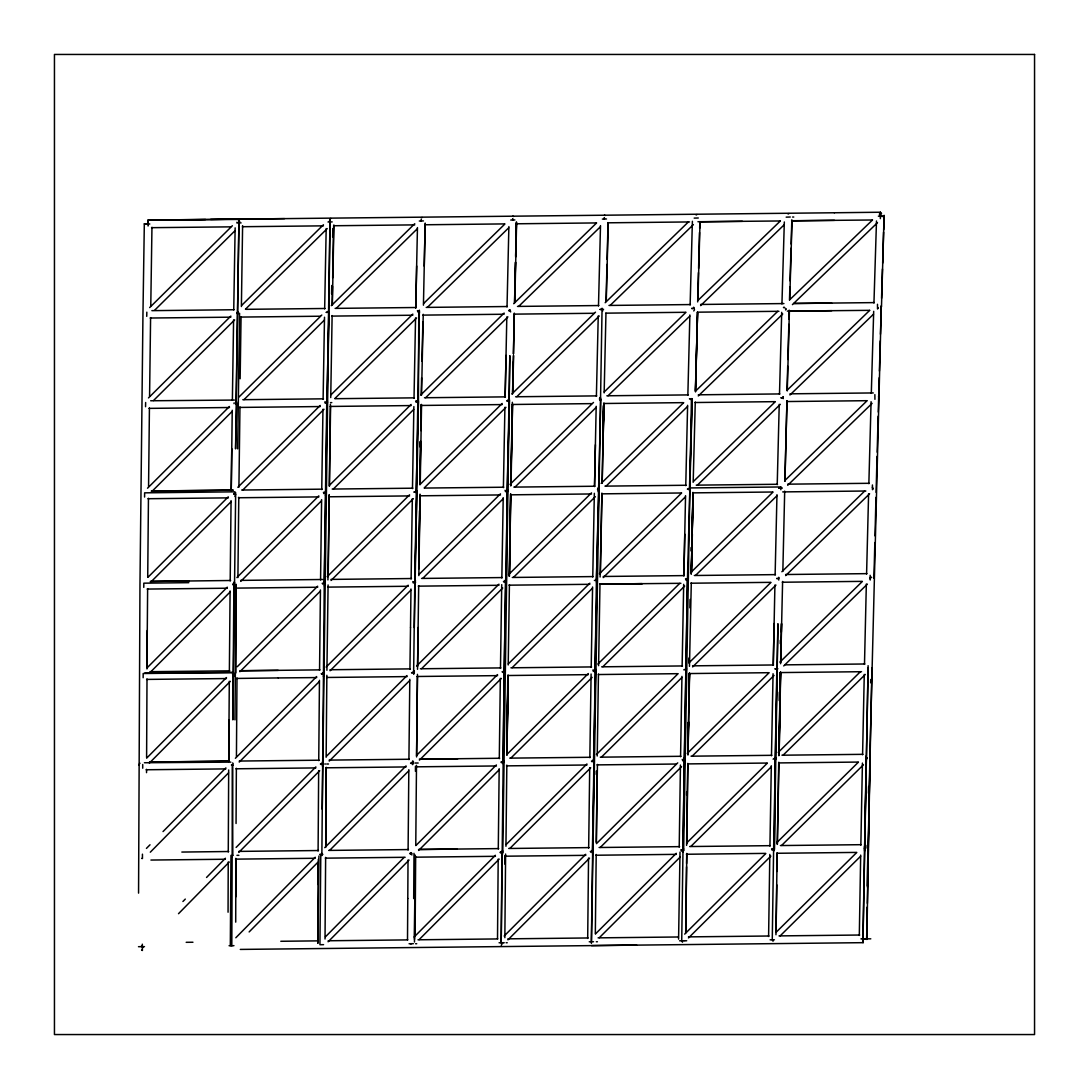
<?xml version="1.0" encoding="UTF-8"?>
<svg xmlns="http://www.w3.org/2000/svg" width="1089" height="1089" viewBox="0 0 1089 1089"><rect width="100%" height="100%" fill="white"/><g stroke="black" fill="none" stroke-linecap="round" stroke-linejoin="round"><path stroke-width="1.5" d="M138.562 893.13L139.964 585.242L142.958 314.19L144.32 223.844L148.431 223.79M142.441 854.171L142.455 858.54L141.693 858.418M233.972 585.12L234.666 584.276L233.25 583.595L233.904 583.173L232.855 719.856L235.66 493.943L233.863 494.011L235.66 493.943L234.952 496.516M142.713 764.505L142.713 768.208M146.539 772.659L146.552 769.31M229.071 945.701L231.807 945.81L232.502 765.118L233.25 764.968L231.426 765.009L232.502 765.118L232.815 855.314L232.08 856.567M235.864 672.934L236.068 584.262L234.965 719.87M235.714 922.138L235.85 858.35L235.728 896.955M321.854 853.368L322.616 854.334L321.868 854.484L324.263 583.309L330.008 219.801L329.423 221.298M502.791 853.83L502.07 853.218L502.778 852.388L509.829 355.64L504.166 671.695L501.212 942.734L501.988 944.177L501.253 945.306M862.964 936.69L863.128 942.666L240.301 949.417M228.064 912.228L228.227 862.012M415.454 771.352L415.467 766.343M864.503 846.344L864.557 851.054M146.607 757.604L147.001 678.978M147.069 667.271L147.274 630.463M228.268 851.966L228.676 769.991M229.058 719.788L228.731 761.619L229.289 681.306M236.054 823.502L236.367 768.289M236.436 756.583L236.994 677.943M317.961 884.459L318.07 862.692M318.328 859.384L317.879 943.333L318.914 856.049M318.655 770.672L318.097 850.985M322.221 809.222L330.008 221.925L332.172 221.911M325.802 845.949L326.278 767.309L325.72 847.378M407.79 898.52L408.021 860.038M414.501 939.399L415.072 855.015M866.272 760.707L866.204 755.997M230.31 945.688L230.963 855.341M325.026 938.99L325.638 857.411M407.504 939.712L407.79 898.507M413.697 898.602L413.997 853.34M414.46 942.012L414.814 898.588M415.113 935.315L415.658 856.417M504.506 581.444L503.486 581.417L504.044 582.071L505.5 580.246L502.995 762.041L503.758 762.041L503.023 763.675M591.409 943.387L602.067 308.228L602.857 310.773M682.926 852.074L683.647 850.427L691.433 398.71L689.473 398.792L690.494 398.833M773.639 851.094L774.361 849.447L777.927 623.738L773.612 849.447L772.264 939.793L773.04 941.236M868.096 665.665L868.164 670.361M146.947 668.945L147.628 588.645M147.723 576.925L148.444 498.299M229.371 671.273L230.092 590.959M236.068 403.597L238.927 221.802L235.564 448.859L236.817 403.597L235.428 402.93L236.054 402.494L236.068 403.597L236.817 402.14M318.737 760.639L319.458 680.326M323.569 944.667L319.935 944.708L320.792 854.375L319.771 854.361L320.384 855.056L320.792 854.375M326.142 757.277L326.863 675.289M408.103 850.005L408.824 769.692M415.767 845.513L416.488 765.349M497.51 938.636L498.19 859.126M501.212 942.734L502.015 851.285L499.96 852.428L501.267 853.136L502.778 852.388L500.967 852.442M505.541 582.996L506.262 581.349L507.025 489.9L506.426 490.363L507.787 491.003L507.066 492.65M504.752 864.067L504.82 855.709M504.847 937.683L505.609 854.021M773.136 759.169L775.123 757.998L774.361 849.447L773.612 849.447L772.986 848.794L773.598 848.345L773.612 849.447L774.361 848.004M870.179 575.319L870.234 580.015M145.64 402.508L145.558 406.701M148.567 486.592L149.424 407.967M230.187 580.913L231.072 500.6M237.906 577.551L238.79 497.251M319.553 670.279L320.438 589.966M326.918 670.266L328.088 584.943M408.919 759.646L409.804 679.332M413.657 674.309L414.392 672.675L413.629 672.675L414.8 582.329L419.374 310.188L417.917 312.012L417.427 310.61M414.296 627.604L418.421 401.637L418.789 310.664M416.57 756.937L417.455 674.336M416.583 755.943L417.468 676.541M498.286 849.012L499.17 768.698M505.936 846.276L506.834 765.104M587.692 938.446L588.536 858.078M591.381 941.754L596.404 580.383L600.76 399.677L599.426 399.064L599.998 397.553L599.998 399.69L600.747 398.234M595.329 933.804L596.2 854.457M597.112 771.475L596.323 842.614L597.425 764.424M691.433 398.71L692.196 398.697L687.472 579.402L684.246 760.081L681.728 940.773L682.504 942.216M775.245 759.986L776.838 668.769L774.851 668.837L775.872 668.877M863.005 940.46L868.096 667.788L868.232 668.7M872.425 484.973L872.493 489.669L873.201 488.539M146.824 312.175L146.729 316.355M149.574 396.26L150.595 317.62M231.78 448.709L231.236 490.54L232.243 410.254M237.674 448.872L239.566 313.237M238.913 487.232L239.961 406.905M320.561 579.933L321.609 499.62M328.197 576.585L329.259 494.597L327.925 579.933M330.375 404.25L329.368 486.238L330.593 405.925M410.512 627.468L410.975 588.986M417.591 666.414L418.693 585.637M499.293 758.665L500.341 678.352M506.984 753.357L507.964 678.066L506.93 745.461M588.659 848.032L589.707 767.718M686.832 843.703L687.826 763.389L686.587 845.377M685.716 932.089L686.56 866.83M686.601 863.482L686.737 853.449M864.612 849.352L868.096 667.788M874.862 394.626L874.93 399.323M148.186 221.843L148.213 220.032L148.077 226.022M409.927 669.299L410.512 627.441M417.523 669.299L418.094 627.536M419.932 484.605L420.517 441.889M420.899 413.466L421.007 404.999M506.93 742.222L507.76 678.638M507.978 676.405L506.93 755.29L508.059 675.003M509.448 576.299L510.7 493.793M596.241 774.415L596.282 771.08M685.702 933.001L686.791 853.762M768.603 936.486L769.814 854.429M860.95 938.881L866.681 939.072L867.103 907.178M867.375 887.045L867.892 848.44L867.389 885.711M867.089 907.722L866.858 939.48L869.852 758.094L881.287 305.805L880.457 334.241M877.475 304.28L877.543 308.977L878.251 307.847M150.772 305.914L151.956 227.288M232.379 400.208L233.59 319.907M240.138 378.754L241.064 316.845M321.745 489.574L322.957 409.273M411.111 578.953L412.323 498.639M418.721 567.519L419.578 510.646M418.843 575.605L420.055 495.291M420.245 483.557L421.538 404.672M500.477 668.319L501.73 584.657M508.209 664.971L509.421 584.657M509.543 573.454L510.115 534.876M510.183 529.839L510.714 494.61M589.843 757.685L591.096 674.023M597.221 756.011L598.446 674.023M679.209 847.051L680.448 765.063M678.583 939.14L679.999 852.129M686.615 795.188L686.669 791.853M775.953 934.743L777.178 852.755M776.049 932.443L776.784 884.84M776.988 871.459L777.26 853.082M868.137 848.44L871.99 667.748M834.31 212.763L880.416 212.232L880.348 218.63M233.74 309.861L235.142 227.873M241.39 306.526L242.602 225.654M323.106 399.227L324.508 317.239M330.729 397.567L332.118 315.579M412.472 488.593L413.874 406.605M419.823 446.789L419.905 441.766M419.959 484.687L420.694 441.195M420.899 430.604L421.334 404.387M418.721 568.975L420.014 494.161M501.838 577.96L503.213 497.646M509.216 576.299L510.618 494.311M591.204 667.326L592.579 587.012M598.582 665.665L599.985 583.677M603.633 405.87L602.149 483.312M680.571 756.692L681.945 676.378M683.647 850.427L682.898 850.427L687.472 579.402L686.887 578.763L686.016 580.11L685.526 578.722M687.69 728.269L687.785 723.246M689.351 673.056L687.949 755.031L689.582 673.043M688.098 751.968L688.616 721.857M688.779 711.825L689.446 673.342L688.779 703.97M691.869 547.44L691.365 572.923L693.04 493.535M769.937 846.058L771.311 765.744M778.717 762.423L777.315 844.397L778.948 762.409M779.193 751.138L780.187 691.869M780.282 687.472L780.527 672.362M859.303 935.424L860.678 855.11M862.978 938.827L866.204 758.135L866.967 758.121L866.204 757.018M324.658 308.881L326.183 228.567M331.587 293.839L331.75 285.481M332.676 236.953L332.839 228.595M332.145 304.988L332.513 286.339M332.676 277.899L333.642 226.349M332.349 305.26L333.874 224.947M414.024 398.247L415.549 317.934M421.525 395.144L423.24 314.313M503.39 487.613L504.915 407.3M512.347 402.304L510.768 485.953L512.551 403.965L511.04 484.278M592.756 576.979L594.349 493.317M600.407 573.644L601.931 493.331M682.122 666.345L683.688 584.357M688.929 658.001L688.82 663.024L770.958 582.424M689.882 607.812L690.045 599.44M690.971 550.911L691.039 547.563M689.46 666.359L691.297 582.697M692.141 534.359L692.958 492.378M771.488 755.712L773.054 673.723M780.269 643.626L780.337 640.278M779.193 700.526L779.343 692.155M780.418 672.076L778.839 755.725L780.514 672.417M779.139 752.376L780.663 672.063M860.855 845.078L862.42 763.09M868.491 793.241L868.614 786.544M868.382 848.44L870.097 758.094M866.681 939.072L867.266 907.899M867.375 903.366L868.423 848.971M324.318 585.882L325.039 584.752L324.263 583.309L326.768 401.514L325.312 403.338L324.794 401.923M415.794 307.86L416.679 266.015M417.455 227.574L415.753 307.888M423.43 305.179L425.146 223.994M505.16 397.226L506.821 316.94M513.45 353.816L514.307 313.115M513.273 362.106L512.66 392.503L513.613 355.545M595.411 444.748L594.526 486.592L596.187 406.306M592.389 853.041L593.124 851.407L592.362 851.407L594.281 761.061L592.892 760.394L593.519 759.959L593.532 761.061L594.281 759.605M603.605 405.87L602.775 444.884L603.66 404.931L602.979 444.911L603.919 402.998L602.176 483.067M685.553 495.672L683.892 575.958L684.777 534.168M688.371 723.014L687.785 751.641L688.398 722.674M688.793 702.813L689.378 674.186M692.046 539.286L693.012 493.535M774.919 585.038L773.258 665.325L774.143 623.534M781.167 640.114L780.731 662.289L782.61 581.458M781.344 632.015L781.507 623.616M862.583 754.731L864.271 674.418M421.212 394.871L421.606 377.815M421.974 361.208L422.886 321.745M424.247 266.179L425.186 223.095M507.025 306.907L508.876 226.594M505.119 397.254L506.045 355.436M512.538 393.959L513.409 355.627M513.45 353.843L514.321 313.904M514.784 302.374L516.594 223.027M596.391 396.273L598.242 315.96M600.107 576.993L601.918 493.331M604.15 392.87L605.96 313.224M685.757 485.64L687.608 405.326M693.176 482.318L695.272 402.018M691.229 574.352L693.026 494.297M775.123 575.006L776.974 494.692M780.595 663.718L781.507 623.725M864.489 664.372L866.34 584.058M414.827 583.963L415.549 582.329L414.8 582.329L416.896 491.983L415.522 491.33L416.134 490.88L416.148 491.983L416.883 490.526M514.539 302.96L515.492 262.435M515.655 255.684L516.445 221.911L515.642 257.031M514.593 302.197L515.519 262.054M593.532 761.061L595.629 670.715L594.254 670.062L594.866 669.612L594.88 670.715L595.629 669.272L594.866 668.592M782.841 571.398L784.693 491.098M416.148 491.983L418.421 401.637L417.06 400.997L417.659 400.534L417.672 401.637L418.421 400.194M411.873 855.001L411.166 852.66L410.376 854.075L409.777 853.395L411.846 853.368L411.098 854.116L410.784 853.408M598.487 305.927L600.502 225.614M594.88 670.715L597.153 580.369L594.39 580.437M606.069 301.231L606.981 264.423M607.118 259.4L608.043 222.592M606.246 301.462L608.22 222.837M687.853 395.293L689.868 314.98M695.517 391.904L697.545 312.393M691.379 572.201L692.345 534.277M777.219 484.659L779.234 404.346M784.883 481.324L786.993 401.038M784.938 481.052L786.952 400.752M866.585 574.026L868.6 493.712M873.95 577.687L874.835 542.553M874.998 535.87L875.964 497.387M876.101 492.364L877.026 456.373M509.489 399.214L508.74 400.67L508.74 399.554L508.155 400.031L509.502 400.657L507.038 491.003L507.787 489.56M597.153 578.926L596.404 580.383L598.868 490.023L597.521 489.397L598.106 487.899L598.106 490.036L598.855 488.58M690.127 304.934L692.386 221.285M695.395 391.373L697.573 312.216L695.449 390.461M697.668 301.925L698.43 272.631M698.58 268.452L699.519 232.474M699.669 228.309L699.846 221.612M700.023 221.857L697.899 300.482L780.377 220.958M779.493 394.3L781.711 312.325M787.02 390.434L787.715 366.19M787.905 359.493L788.858 324.359M788.994 319.349L789.198 310.134M787.265 390.91L789.389 311.263M868.859 483.666L871.077 401.691M870.656 682.817L870.751 679.468M877.176 452.207L878.115 416.229M878.265 412.05L879.191 377.747M781.943 303.954L784.325 221.965M789.484 300.088L789.879 286.706M790.083 280.867L790.995 248.224M791.159 244.059L791.826 219.787M789.729 299.516L792.016 220.876M871.309 393.32L873.691 311.331M879.395 371.05L880.266 340.939M689.391 490.69L692.196 398.697L691.474 400.344M873.95 302.973L876.495 220.985M881.559 298.291L882.444 268.997M882.662 263.157L883.587 232.188M883.696 229.697L884.105 215.459L881.477 306.894M412.677 764.655L413.398 763.021L410.594 763.062L411.901 763.77L413.398 763.021M238.954 219.951L238.287 219.76L239.73 219.406L147.913 220.087L834.392 212.763M234.026 403.651L234.067 402.903M236.966 222.224L236.926 222.973L241.091 222.891M504.193 673.329L504.915 671.695L503.526 671.028L504.153 670.593L504.166 671.695L504.915 670.239M593.559 762.708L594.281 761.061M326.809 404.264L327.53 402.617L326.156 401.964M594.907 672.362L595.629 670.715M684.273 761.728L684.995 760.081M596.432 582.016L597.153 580.369M419.415 312.938L419.374 311.304M508.781 402.304L509.502 400.657M598.147 491.67L598.868 490.023M687.513 581.036L688.234 579.389L687.472 578.286M776.879 670.402L777.6 668.755L776.838 667.652M866.245 759.768L866.967 758.121M510.659 311.958L510.06 309.698L509.162 311.032L508.658 310.392L509.666 310.433M778.771 580.056L778.73 577.306L778.73 578.422M863.128 942.666L863.182 937.983M780.84 489.71L780.799 486.96L689.364 487.94M870.206 579.076L870.165 577.442L871.649 577.429L870.928 577.429M884.295 216.548L878.36 216.18M138.494 946.695L144.483 946.654M321.418 764.042L322.48 762.885L322.48 764.002L320.411 764.029L321.731 764.75L323.242 763.988L321.8 763.294M322.235 673.71L323.27 672.553L323.283 673.655L321.228 673.696L322.535 674.404L324.032 673.642L322.616 672.961M411.601 763.076L412.636 761.919L412.649 763.021L411.982 762.327M322.48 764.002L323.229 762.545L322.467 761.878M234.897 493.943L234.897 492.841L234.244 493.263L234.897 493.943L235.646 492.487M233.917 584.289L232.869 584.344L233.169 585.038L234.666 582.833L233.904 582.166M323.229 583.377L322.221 583.35L322.793 584.017L324.263 582.207L324.263 583.309L323.61 582.629M324.263 583.309L325.012 581.853M323.283 673.655L324.032 672.199M413.629 672.675L413.629 671.573L412.99 671.995L413.629 672.675L414.378 671.219L413.629 670.552M412.649 763.021L413.398 761.565L412.636 760.898M501.975 762.109L500.954 762.082L501.525 762.749L502.995 760.939L502.995 762.041L502.356 761.361M502.995 762.041L503.744 760.585M502.764 850.931L502.015 852.388L501.348 851.693M591.341 851.475L590.32 851.448L590.891 852.115L592.362 850.305L592.362 851.407L591.722 850.727M592.362 851.407L593.11 849.951M238.94 222.905L239.689 221.462L238.94 220.781M238.151 311.794L237.416 313.251L236.789 312.597L238.164 313.251L237.497 314.122M327.517 401.16L326.782 402.617L329.055 312.271L328.293 311.168M325.488 495.536L326.183 492.963L325.42 491.86L323.964 493.671L323.433 492.269M326.183 491.507L325.434 492.963L324.794 492.296M414.16 581.662L414.8 582.329L414.786 581.227L413.33 583.037L412.799 581.635M414.8 582.329L415.549 580.873M504.888 580.696L505.514 581.349L506.262 579.906L505.5 579.225M503.145 671.777L502.124 671.75L502.696 672.417L503.526 671.028M592.511 761.143L591.49 761.116L592.062 761.783L592.892 760.394M686.519 668.292L685.771 669.749L683.769 669.803M684.246 760.081L684.232 758.979L683.62 759.428L684.246 760.081L684.995 758.638L684.232 757.958M682.259 849.76L682.898 850.427L682.885 849.325L681.428 851.149L680.897 849.733M682.898 850.427L683.647 848.984L682.885 848.304M774.538 758.461L775.137 759.115L775.885 757.658M865.251 847.024L864.503 848.481L865.251 848.467M594.254 670.062L593.41 671.437L592.892 670.021M683.62 759.428L682.776 760.803L682.259 759.387M772.986 848.794L772.142 850.169L771.625 848.753M417.06 400.997L416.202 402.358L415.699 400.956M507.773 400.766L506.753 400.738L507.283 401.378L508.155 400.031M688.398 489.165L687.39 489.138L689.364 489.056M321.881 855.586L322.616 854.334M785.564 309.957L786.272 308.827L785.523 309.017M693.761 310.937L694.469 309.807L693.679 307.248L693.693 308.364M233.958 586.862L234.693 585.732M323.324 676.228L324.059 675.098M233.155 677.208L233.89 676.078M322.521 766.574L323.242 763.988M600.134 400.602L600.76 399.677M417.781 402.522L418.421 401.637M685.879 670.62L686.519 669.735L685.158 669.095M416.243 492.854L416.896 491.983M506.045 491.112L505.568 491.724L505.065 490.322M236.817 403.597L236.15 404.455L236.844 405.04M323.338 674.486L324.032 673.642M233.155 675.452L233.876 674.622L232.433 673.928L233.114 673.519L233.114 674.636L233.863 673.179L233.1 672.512L144.878 672.907M182.925 901.501L185.293 899.092M206.542 877.462L225.437 858.241M178.514 913.698L229.275 862.025M146.443 848.399L150.01 844.792M163.037 831.574L225.872 767.895M150.296 852.197L228.527 772.877M235.809 937.765L315.238 857.261M249.136 931.939L317.893 862.257M146.743 758.053L226.485 677.549M149.397 763.049L230.323 681.346M236.109 847.433L315.851 766.915M238.763 852.415L319.69 770.713M325.475 936.785L404.033 857.479M328.129 941.781L409.056 860.079M147.233 667.707L227.288 587.189M149.86 672.716L229.915 592.198M235.387 758.284L316.654 676.555M239.24 762.069L319.295 681.564M324.753 847.65L406.02 765.921M329.79 850.237L408.661 770.93M414.133 937.003L495.386 855.287M419.156 939.603L499.211 859.098M147.886 577.361L228.268 496.843M150.513 582.37L230.895 501.866M237.252 666.727L317.634 586.209M239.879 671.722L320.261 591.232M326.618 756.093L407 675.575M329.246 761.088L409.627 680.598M415.984 845.459L496.366 764.941M418.612 850.455L498.993 769.964M504.153 936.023L585.732 854.307M507.978 939.834L589.557 858.118M147.532 488.212L229.439 406.496M151.344 492.024L232.039 411.519M236.885 577.578L318.805 495.863M240.71 581.39L321.405 500.886M326.128 667.067L408.171 585.229M330.076 670.756L410.771 590.252M416.665 755.262L497.537 674.595M419.442 760.122L501.348 678.42M506.194 844.479L586.903 763.961M510.02 848.29L590.714 767.786M595.56 933.831L676.269 853.327M599.372 937.656L680.081 857.152M148.485 397.921L230.841 316.082M153.481 400.561L234.639 319.907M237.851 487.3L320.207 405.448M242.861 489.927L324.005 409.273M327.217 576.666L409.573 494.814M331.029 580.478L413.371 498.639M416.583 666.032L498.939 584.18M421.593 668.66L502.75 588.006M507.134 754.214L588.305 673.547M510.959 758.026L592.117 677.385M596.432 843.648L677.739 762.858M600.243 847.46L681.537 766.683M684.682 934.117L765.839 853.477M688.493 937.942L770.849 856.117M149.683 307.574L232.365 225.736M154.679 310.215L234.965 230.759M238.981 397.009L321.8 315.048M243.977 399.663L324.413 320.043M329.613 485.122L411.098 404.468M333.425 488.947L413.697 409.491M418.979 574.488L500.464 493.834M422.791 578.313L503.064 498.857M508.345 663.854L589.83 583.2M512.157 667.68L592.43 588.223M596.445 754.473L678.079 673.683M601.441 757.127L681.877 677.508M687.077 842.587L767.364 763.117M690.889 846.412L771.162 766.955M776.375 932.021L856.812 852.415M780.173 935.859L860.609 856.253M241.635 305.41L323.433 224.756M245.433 309.235L327.231 228.595M331.002 394.776L412.799 314.122M334.799 398.601L416.597 317.961M420.368 484.142L502.165 403.488M424.166 487.967L505.963 407.327M508.522 574.693L591.531 492.854M513.532 577.333L595.329 496.693M597.888 664.059L679.699 583.405M602.898 666.699L684.695 586.059M687.254 753.425L769.065 672.771M692.264 756.065L774.061 675.425M776.62 842.791L858.431 762.137M781.63 845.432L863.427 764.791M331.301 305.669L414.759 223.708M336.283 308.337L417.346 228.731M420.667 395.035L504.125 313.074M425.649 397.703L507.896 316.926M510.033 484.401L593.491 402.44M515.015 487.069L596.078 407.463M599.399 573.78L681.66 492.977M603.183 577.606L685.444 496.829M692.618 666.917L775.94 585.092M778.186 752.445L860.324 671.79M783.195 755.099L865.306 674.459M423.675 303.45L504.915 223.98M427.473 307.289L508.686 227.832M511.83 394L595.492 312.162M516.839 396.655L599.263 316.014M601.142 483.421L683.729 402.631M606.124 486.102L687.499 406.496M690.562 572.732L773.013 492.078M695.572 575.387L776.784 495.931M779.928 662.098L862.379 581.444M783.726 665.937L867.375 584.112M513.695 303.708L596.609 222.918M518.677 306.39L600.366 226.784M604.259 391.904L685.975 312.284M608.043 395.756L689.745 316.15M693.625 481.27L775.341 401.65M697.409 485.122L780.309 404.346M781.861 571.752L864.625 491.098M785.645 575.605L869.607 493.766M605.171 302.728L688.398 221.938M610.153 305.41L693.366 224.633M695.748 390.924L777.764 311.304M698.308 395.947L782.732 314M785.115 480.29L867.13 400.67M787.674 485.313L872.098 403.366M700.595 305.614L784.121 224.838M787.401 389.944L869.743 310.324M789.961 394.98L873.487 314.204M789.879 299.598L872.534 219.964M792.411 304.634L877.489 222.687M780.799 486.96L780.799 488.076L782.283 488.063M595.792 579.729L596.391 579.266L596.404 580.383M880.28 213.934L881.055 213.376L880.361 212.518M330.021 218.971L330.811 218.426M421.293 217.991L422.069 217.446M696.157 215.05L696.946 214.519M788.15 214.07L788.94 213.539M863.931 938.813L862.243 938.691M232.066 855.464L232.815 855.314M409.083 943.741L413.371 943.687M142.387 950.016L141.638 950.153L142.387 950.493L142.319 944.19M330.008 221.925L328.02 222.006M231.807 945.81L233.944 945.647M242.479 226.716L323.447 225.845M699.642 221.829L742.385 221.312M791.649 220.849L834.473 220.346M874.317 302.606L793.827 303.477L831.669 303.11M789.008 311.195L831.751 310.678M505.446 396.872L424.479 397.744M421.212 405.448L502.179 404.577M152.324 491.044L233.25 490.132L151.344 491.003M234.897 491.82L144.633 492.841L144.578 497.047M150.949 581.417L230.596 580.505M684.178 575.605L603.211 576.476M188.819 582.669L143.816 583.173L143.775 587.393M147.178 589.067L227.342 588.21M680.911 583.309L599.916 584.072L642.129 583.677M241.486 670.756L319.962 669.871M236.544 678.447L278.308 677.93M150.35 762.082L229.139 761.17M409.328 759.237L329.164 760.108M421.048 759.142L499.688 758.257M325.91 767.813L406.074 766.942M416.107 766.833L496.421 765.962M181.849 852.061L228.69 851.516M498.694 848.603L418.53 849.474M415.277 857.179L495.441 856.308M588.06 937.969L507.896 938.841M678.42 936.989L598.092 937.86M865.306 938.8L866.599 938.786M591.49 945.606L636.657 945.061M148.744 220.101L205.59 219.488M210.613 219.434L284.542 218.63M423.43 220.931L419.292 221.026M514.866 219.951L510.741 220.06M606.491 218.971L602.367 219.093M698.294 217.991L694.183 218.113M790.274 217.01L786.176 217.147M881.437 216.058L884.118 216.316L884.105 215.459M333.574 225.75L414.705 224.879M424.846 224.77L504.438 223.912M516.309 223.79L596.064 222.932M607.948 222.809L689.555 221.938M151.548 227.683L230.677 226.852M245.883 309.33L324.998 308.486M700.608 304.457L783.917 303.572M151.875 310.651L234.081 309.739M335.113 308.378L416.08 307.506M426.221 307.397L507.338 306.526M517.493 306.417L598.787 305.546M608.955 305.437L690.412 304.566M602.067 309.344L603.551 309.33M240.928 317.076L320.057 316.218M331.846 316.096L412.813 315.225M422.94 315.116L504.071 314.245M514.212 314.136L593.804 313.278M605.675 313.156L685.43 312.298M697.314 312.175L778.921 311.304M150.187 318.029L230.841 317.171M242.82 399.69L323.474 398.833M335.249 398.697L414.364 397.853M515.587 396.764L596.704 395.892M606.859 395.783L688.153 394.912M698.321 394.803L779.778 393.932M789.974 393.823L873.283 392.938M239.566 407.422L320.207 406.551M330.294 406.442L411.098 405.571M512.306 404.482L591.749 403.624M603.578 403.502L683.171 402.644M695.041 402.522L774.796 401.664M786.68 401.542L866.585 400.698M149.002 408.375L229.493 407.517M241.635 490.036L322.113 489.165M332.199 489.056L412.84 488.199M424.615 488.063L503.731 487.219M513.845 487.11L594.812 486.238M604.953 486.13L686.07 485.258M696.225 485.149L777.519 484.278M787.687 484.169L869.145 483.298M780.799 488.076L781.562 488.063M147.995 498.721L228.336 497.864M238.382 497.755L318.859 496.897M328.932 496.788L409.573 495.917M419.66 495.808L500.464 494.937M510.578 494.828L591.545 493.957M601.673 493.848L681.115 492.99M692.944 492.868L772.55 492.01M782.705 491.901L865.85 491.016M150.255 581.403L188.86 580.995M240.628 580.383L322.616 579.498M331.002 579.402L411.479 578.531M421.566 578.436L502.206 577.565M512.293 577.456L593.097 576.585M694.319 575.496L775.436 574.624M785.591 574.516L866.885 573.644M505.514 581.349L506.262 581.349M687.472 579.402L688.234 579.389M599.903 584.072L642.088 583.677M237.375 588.101L317.702 587.23M327.748 587.121L408.225 586.263M418.299 586.154L498.939 585.283M509.026 585.174L589.83 584.303M691.039 583.214L770.481 582.356M782.31 582.234L861.916 581.376M149.969 671.682L229.725 670.838M329.994 669.749L410.322 668.877M420.368 668.769L500.858 667.911M510.932 667.802L591.572 666.931M601.659 666.822L682.463 665.951M692.577 665.842L773.544 664.971M785.373 664.848L864.816 663.991M239.798 670.742L278.199 670.361M233.1 672.512L143.176 673.506L143.149 677.739M776.838 668.769L777.6 668.755M146.593 679.413L226.417 678.556M326.741 677.467L407.068 676.596M417.114 676.487L497.591 675.629M507.665 675.52L588.305 674.649M598.392 674.54L677.521 673.683M689.31 673.56L768.589 672.703M780.405 672.58L861.535 671.709M278.294 677.93L316.708 677.576M149.506 762.028L229.098 761.157M239.281 761.048L319.091 760.204M509.734 758.135L590.224 757.277M600.298 757.168L680.938 756.297M691.025 756.188L771.829 755.317M781.943 755.208L862.91 754.337M419.36 759.128L457.843 758.747M775.137 759.115L775.885 759.101M146.144 769.76L225.791 768.902M235.973 768.793L315.783 767.922M506.48 765.866L586.957 764.995M597.031 764.886L675.997 764.029M687.758 763.906L766.887 763.049M778.676 762.926L857.955 762.069M238.818 851.394L318.464 850.536M328.647 850.414L408.457 849.57M420.218 849.488L456.958 849.093M508.726 848.481L589.054 847.61M599.1 847.501L679.59 846.643M689.664 846.534L770.304 845.663M780.391 845.554L861.195 844.683M150.935 860.051L225.355 859.248M235.51 859.139L315.157 858.268M325.339 858.159L405.149 857.288M505.473 856.199L585.8 855.341M595.846 855.233L676.323 854.361M686.397 854.252L765.363 853.395M777.124 853.272L856.253 852.415M186.192 942.312L192.944 942.244M280.812 941.277L318.015 940.869M328.184 940.76L407.831 939.902M418.013 939.793L497.823 938.936M688.466 936.88L768.957 936.009M779.03 935.9L859.67 935.029M499.075 942.761L503.363 942.706M589.244 941.781L593.532 941.726M679.59 940.801L683.892 940.76M770.127 939.821L774.415 939.78M791.58 220.74L872.303 219.992M697.94 221.734L780.146 220.972M787.306 311.1L869.512 310.338M150.677 400.766L234.407 400.071M144.415 762.749L230.786 762.123M792.588 217.038L793.758 217.038M330.512 402.617L331.777 402.617M414.95 763.021L418.162 763.021M324.767 764.002L325.488 764.002M326.823 764.002L328.497 764.002M236.966 855.328L238.872 855.328M866.027 938.827L867.361 938.827M867.974 938.827L870.792 938.827M684.055 940.773L684.763 940.773M685.444 940.773L686.696 940.773M596.336 941.754L597.412 941.754M503.499 942.734L504.221 942.734M506.154 942.734L507.229 942.734M415.549 943.714L416.719 943.714M149.792 224.007L144.32 223.844M410.471 943.727L411.234 943.85M512.81 216.139L513.518 216.48M604.436 215.159L605.144 215.499M879.64 215.813L880.702 216.343L880.416 212.232M232.474 762.967L233.237 763.525M329.082 313.714L329.055 312.271L327.694 311.631M879.368 214.683L880.892 216.194M143.135 947.444L141.543 945.878M783.059 397.73L783.045 396.614L783.209 398.669M872.425 487.096L872.575 488.035M148.158 223.027L148.281 224.729M878.66 396.151L878.673 396.995M869.948 757.522L869.961 758.38M138.929 765.199A3.852 3.852 0 0 1 139.991 763.226M879.49 213.553A2.695 2.695 46.1 0 1 881.559 213.594M867.47 845.105L867.429 848.44L867.497 845.105M874.072 577.401L873.841 578.218L874.072 577.401M412.608 672.743L411.588 672.716L412.608 672.743M415.14 492.078L414.119 492.051L415.14 492.078M327.313 312.366L326.292 312.339L327.313 312.366M777.764 578.531L776.756 578.504L777.764 578.531M601.114 309.467L600.107 309.426L601.114 309.467M779.86 488.199L778.839 488.158L779.86 488.199M692.754 308.5L691.733 308.459L692.754 308.5M782.12 397.866L781.099 397.825L782.12 397.866M784.57 307.534L783.549 307.479L784.57 307.534M604.313 217.882L604.327 218.998L604.313 217.882M512.701 218.862L512.701 219.978L512.701 218.862M421.266 219.842L421.266 220.958L421.266 219.842M1034.55 54.45L54.45 54.45L54.45 1034.55L1034.55 1034.55L1034.55 54.45"/></g></svg>
